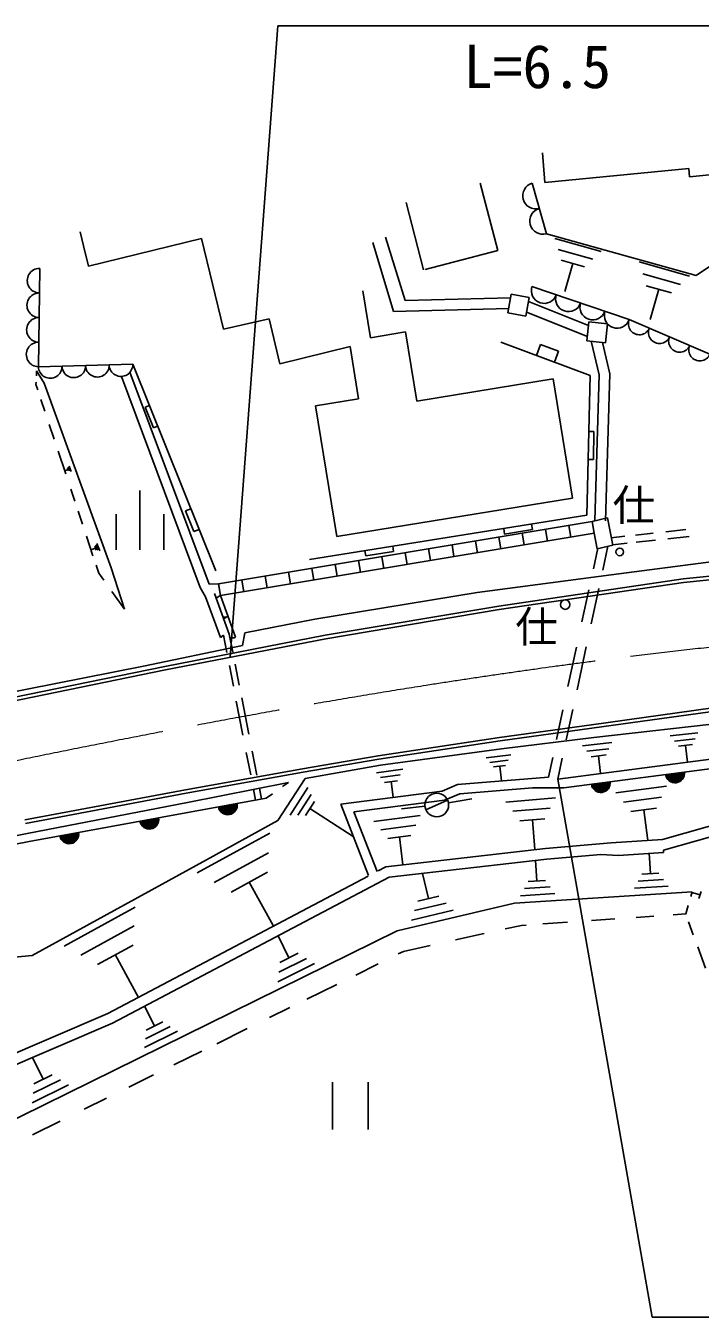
# Model space of a CAD drawing. Units: millimetres, scale not verified. Extents: x 40000 to 680000, y 20000 to 380000.
# Drawn here: x 175204 to 203660, y 264319 to 318817 of the extents above; entities that cross this region are included whole.
import ezdxf
from ezdxf.enums import TextEntityAlignment as Align

# ---------------------------------------------------------------- set-up
doc = ezdxf.new("R2010")
doc.units = ezdxf.units.MM
doc.header["$LTSCALE"] = 1000
doc.linetypes.add('CHAIN', pattern=[18.5, 12, -1.5, 3.5, -1.5])
for name, color, linetype, lineweight in [('M-BGD', 7, 'Continuous', 25), ('M-BMK', 2, 'CHAIN', 13), ('M-STR-STR3', 7, 'Continuous', 25)]:
    doc.layers.add(name, color=color, linetype=linetype, lineweight=lineweight)
doc.styles.add('ＭＳ ゴシック', font='')
doc.styles.get('ＭＳ ゴシック').set_extended_font_data('MS Gothic')

msp = doc.modelspace()

# ---------------------------------------------------------------- linework, layer by layer
at = {"layer": 'M-BGD'}
for p, q in [((197110, 312203), (197007, 313453)), ((197110, 312203), (203178, 312793)), ((203213, 312445), (203178, 312793)), ((206452, 312770), (203213, 312445)), ((194382, 312179), (195125, 309335)), ((196575, 312177), (197170, 310045)), ((191249, 311361), (191991, 308517)), ((177641, 309533), (177495, 310130)), ((182622, 309840), (177851, 308679)), ((183545, 306009), (182622, 309840)), ((190725, 306765), (189843, 309674)), ((191215, 307228), (190385, 309904)), ((203487, 308284), (197170, 310045)), ((197525, 309841), (199485, 309291)), ((206180, 310081), (203487, 308284)), ((177851, 308679), (177641, 309533)), ((192059, 308535), (195125, 309335)), ((197665, 309381), (199135, 308971)), ((175790, 308581), (175736, 304428)), ((197795, 308921), (198775, 308641)), ((197955, 307601), (198285, 308781)), ((201085, 308851), (203215, 308251)), ((201235, 308351), (202835, 307901)), ((189425, 307630), (189749, 305655)), ((195549, 306701), (195686, 307490)), ((195686, 307490), (196447, 307358)), ((196563, 307820), (200670, 306426)), ((201375, 307851), (202445, 307551)), ((201555, 306421), (201915, 307701)), ((195582, 306890), (190725, 306765)), ((195660, 307342), (191215, 307228)), ((196447, 307358), (196310, 306570)), ((198951, 306177), (196416, 307183)), ((185470, 306452), (183545, 306009)), ((185926, 304558), (185470, 306452)), ((196310, 306570), (195549, 306701)), ((198903, 305712), (196338, 306730)), ((198883, 305524), (198966, 306319)), ((198966, 306319), (199748, 306238)), ((200670, 306426), (204067, 304955)), ((191226, 305897), (189749, 305655)), ((191226, 305897), (191704, 302976)), ((199748, 306238), (199666, 305442)), ((188886, 305282), (185926, 304558)), ((188886, 305282), (189248, 303071)), ((199016, 304055), (195243, 305473)), ((196928, 305374), (196752, 304906)), ((196928, 305374), (197683, 305091)), ((199666, 305442), (198883, 305524)), ((199393, 304087), (199067, 305504)), ((199844, 304131), (199540, 305455)), ((197683, 305091), (197507, 304623)), ((175649, 304046), (175661, 304261)), ((175661, 304261), (175977, 303738)), ((175736, 304428), (179716, 304532)), ((179597, 304195), (182936, 295258)), ((179716, 304532), (183218, 295823)), ((199661, 297921), (199844, 304131)), ((175630, 303685), (175635, 303772)), ((175706, 303457), (175630, 303685)), ((175977, 303738), (178801, 295938)), ((179235, 304021), (182562, 295118)), ((197457, 303918), (191704, 302976)), ((198273, 298889), (197457, 303918)), ((198884, 298159), (199016, 304055)), ((199211, 297934), (199393, 304087)), ((176004, 302561), (175844, 303042)), ((189248, 303071), (187429, 302773)), ((180245, 302721), (180416, 302790)), ((180595, 301850), (180245, 302721)), ((188328, 297259), (187429, 302773)), ((176398, 301377), (176191, 301999)), ((180595, 301850), (180766, 301919)), ((199180, 301692), (198963, 301697)), ((199180, 301692), (199154, 300513)), ((176886, 299912), (176569, 300864)), ((199154, 300513), (198937, 300518)), ((176844, 300043), (176985, 300096)), ((176960, 300151), (177001, 300037)), ((176993, 300199), (177058, 300031)), ((177030, 300238), (177111, 300011)), ((177269, 298762), (177101, 299267)), ((180021, 299206), (180021, 296706)), ((198273, 298889), (188328, 297259)), ((177596, 297781), (177411, 298335)), ((179021, 298206), (179021, 296706)), ((181021, 296706), (181021, 298206)), ((181941, 298345), (182167, 298436)), ((182291, 297474), (181941, 298345)), ((187171, 296292), (198884, 298159)), ((182291, 297474), (182518, 297565)), ((183330, 295262), (199104, 297895)), ((195407, 297368), (195370, 297599)), ((196579, 297555), (196542, 297786)), ((197214, 297073), (197132, 297566)), ((198200, 297238), (198118, 297731)), ((199104, 297895), (199748, 298057)), ((199186, 297402), (199104, 297895)), ((199748, 298057), (199970, 296905)), ((178037, 296456), (177761, 297284)), ((183412, 294769), (199186, 297402)), ((194257, 296579), (194175, 297073)), ((195243, 296744), (195160, 297237)), ((196579, 297555), (195407, 297368)), ((196229, 296909), (196146, 297402)), ((199316, 296746), (199186, 297402)), ((200480, 297276), (199910, 297214)), ((201674, 297406), (200932, 297325)), ((201776, 297116), (200959, 297027)), ((203062, 297557), (202205, 297464)), ((203201, 297271), (202294, 297172)), ((177954, 296703), (178141, 296777)), ((178117, 296854), (178169, 296691)), ((178164, 296919), (178249, 296684)), ((178206, 296972), (178324, 296663)), ((189549, 296444), (189514, 296665)), ((190721, 296631), (189549, 296444)), ((190721, 296631), (190685, 296852)), ((191299, 296086), (191217, 296579)), ((192285, 296250), (192203, 296743)), ((193271, 296415), (193189, 296908)), ((199153, 295905), (199341, 296775)), ((199970, 296905), (199316, 296746)), ((199548, 295839), (199767, 296855)), ((200580, 296985), (199967, 296919)), ((178282, 295719), (178169, 296059)), ((178801, 295938), (179366, 294202)), ((188342, 295592), (188259, 296085)), ((189328, 295757), (189245, 296250)), ((190313, 295921), (190231, 296414)), ((199898, 295645), (204226, 296209)), ((202936, 295473), (208569, 296044)), ((178496, 295419), (178282, 295719)), ((184398, 294934), (184316, 295427)), ((185384, 295098), (185302, 295591)), ((186370, 295263), (186288, 295756)), ((187356, 295427), (187274, 295921)), ((194253, 294904), (199898, 295645)), ((195159, 294328), (202936, 295473)), ((202954, 295324), (208579, 295894)), ((179366, 294202), (178837, 294942)), ((182785, 294722), (182562, 295118)), ((183330, 295262), (182936, 295258)), ((183161, 294860), (183791, 293146)), ((183412, 294769), (183330, 295262)), ((187397, 293779), (194253, 294904)), ((195183, 294180), (202954, 295324)), ((198671, 293667), (198961, 295013)), ((199062, 293583), (199383, 295071)), ((182785, 294722), (183415, 293008)), ((183412, 294769), (184046, 293010)), ((187835, 293100), (195159, 294328)), ((184440, 293202), (187397, 293779)), ((187862, 292953), (195183, 294180)), ((184345, 292659), (184440, 293202)), ((180171, 291797), (184345, 292659)), ((181072, 291785), (187835, 293100)), ((181101, 291638), (187862, 292953)), ((183545, 293098), (183415, 293008)), ((183545, 293098), (183688, 292368)), ((183791, 293146), (183940, 292379)), ((198083, 290937), (198439, 292588)), ((198463, 290799), (198853, 292611)), ((171851, 289892), (181072, 291785)), ((171882, 289745), (181101, 291638)), ((173921, 290564), (180171, 291797)), ((183795, 291820), (183965, 290947)), ((184037, 291880), (184212, 290985)), ((184087, 290317), (184367, 288883)), ((184316, 290450), (184614, 288921)), ((197600, 288695), (197870, 289945)), ((198006, 288680), (198283, 289964)), ((205108, 290159), (199068, 289320)), ((205127, 290010), (199089, 289172)), ((199180, 288786), (205229, 289468)), ((199068, 289320), (195195, 288788)), ((199089, 289172), (195216, 288639)), ((202399, 288847), (203568, 288982)), ((195195, 288788), (190073, 288011)), ((195216, 288639), (190097, 287863)), ((190165, 287617), (195277, 288308)), ((195277, 288308), (199180, 288786)), ((198701, 288431), (199932, 288572)), ((198880, 288205), (199810, 288309)), ((202575, 288630), (203451, 288732)), ((202750, 288413), (203334, 288481)), ((203119, 287746), (203042, 288447)), ((184509, 288153), (184692, 287212)), ((184753, 288209), (184952, 287189)), ((190073, 288011), (186878, 287464)), ((190097, 287863), (186904, 287316)), ((194627, 287921), (195666, 288052)), ((194790, 287731), (195559, 287828)), ((197259, 287108), (197439, 287943)), ((197651, 287030), (197842, 287917)), ((204114, 287873), (197651, 287030)), ((199064, 287970), (199689, 288045)), ((199458, 287270), (199374, 288012)), ((186878, 287464), (181946, 286580)), ((186904, 287316), (181973, 286432)), ((186998, 287057), (190165, 287617)), ((190003, 287293), (191109, 287444)), ((190170, 287094), (190998, 287206)), ((194944, 287538), (195452, 287604)), ((195275, 286952), (195200, 287577)), ((197904, 286660), (204166, 287476)), ((186284, 286886), (182020, 286045)), ((185841, 285276), (186998, 287057)), ((186038, 286712), (186284, 286886)), ((186356, 285505), (187102, 286668)), ((190341, 286886), (190890, 286960)), ((190703, 286260), (190620, 286925)), ((193423, 286798), (192769, 286520)), ((197259, 287108), (193423, 286798)), ((196583, 286652), (197904, 286660)), ((200099, 286441), (202244, 286723)), ((181946, 286580), (175155, 285303)), ((181973, 286432), (175184, 285156)), ((182104, 285628), (185345, 286221)), ((184812, 286596), (184901, 286140)), ((185058, 286644), (185147, 286185)), ((185345, 286221), (185608, 286408)), ((186687, 285502), (187243, 286380)), ((192769, 286520), (188494, 285971)), ((192875, 286131), (189052, 285639)), ((192090, 285728), (193001, 286141)), ((193519, 286404), (192875, 286131)), ((193038, 286021), (194023, 286196)), ((196583, 286652), (193519, 286404)), ((195461, 286059), (197558, 286231)), ((200419, 286048), (202034, 286265)), ((182020, 286045), (175266, 284732)), ((175344, 284392), (182104, 285628)), ((187009, 285494), (187380, 286080)), ((189023, 284607), (187194, 285787)), ((188494, 285971), (189659, 282963)), ((189052, 285639), (190025, 283126)), ((192049, 285880), (191055, 285771)), ((195760, 285668), (197327, 285797)), ((200740, 285656), (201820, 285794)), ((201447, 284439), (201280, 285725)), ((205963, 285586), (202073, 284485)), ((182823, 283620), (185841, 285276)), ((189890, 285243), (191851, 285496)), ((190186, 284883), (191656, 285078)), ((196049, 285272), (197100, 285353)), ((196680, 284053), (196579, 285315)), ((206050, 285143), (202113, 284029)), ((175266, 284732), (167316, 283171)), ((182434, 283065), (185495, 284741)), ((190481, 284523), (191457, 284647)), ((191119, 283407), (190967, 284590)), ((202073, 284485), (199902, 284331)), ((167409, 282853), (175344, 284392)), ((197140, 284103), (190401, 283325)), ((199902, 284331), (197140, 284103)), ((202106, 283936), (200210, 283801)), ((202113, 284029), (202106, 283936)), ((175466, 279587), (182823, 283620)), ((183153, 282667), (185451, 283919)), ((197185, 283655), (190537, 282887)), ((196712, 283596), (196764, 282730)), ((199475, 283844), (197185, 283655)), ((200210, 283801), (199475, 283844)), ((201507, 283895), (201564, 283043)), ((189655, 282931), (178671, 277138)), ((190537, 282887), (178865, 276731)), ((183867, 282255), (185397, 283093)), ((190401, 283325), (190077, 283153)), ((191943, 283045), (192190, 281993)), ((201919, 283061), (201205, 283011)), ((185640, 280842), (184630, 282679)), ((197328, 282481), (196242, 282405)), ((197128, 282752), (196405, 282699)), ((202310, 282513), (200892, 282419)), ((202119, 282789), (201051, 282722)), ((190867, 280629), (195821, 281790)), ((192939, 281795), (191611, 281477)), ((192628, 282093), (191747, 281880)), ((195821, 281790), (203317, 282274)), ((197532, 282200), (196083, 282102)), ((203317, 282274), (203260, 282072)), ((203311, 282243), (203656, 282136)), ((203702, 282278), (203611, 281995)), ((176827, 279981), (179824, 281628)), ((193241, 281493), (191475, 281075)), ((200964, 281193), (201711, 281245)), ((202523, 281302), (203053, 281339)), ((203151, 281687), (203053, 281339)), ((203053, 281339), (203059, 281322)), ((177529, 279597), (179781, 280828)), ((195428, 280701), (196126, 280855)), ((196126, 280855), (196312, 280868)), ((197027, 280918), (198058, 280990)), ((199074, 281061), (200064, 281130)), ((203174, 281004), (203371, 280461)), ((173806, 272211), (190867, 280629)), ((185847, 280409), (186309, 279488)), ((193337, 280240), (194548, 280507)), ((173877, 279427), (175466, 279587)), ((178234, 279204), (179729, 280025)), ((179964, 277814), (178979, 279619)), ((186697, 279674), (185917, 279287)), ((190918, 279646), (191139, 279756)), ((191139, 279756), (192266, 280004)), ((203559, 279942), (203884, 279044)), ((187388, 279241), (185837, 278471)), ((187047, 279460), (185880, 278886)), ((189124, 278759), (190067, 279226)), ((187065, 277741), (188323, 278363)), ((180218, 277447), (180630, 276612)), ((178671, 277138), (173160, 274776)), ((185490, 276963), (186338, 277382)), ((178865, 276731), (173324, 274356)), ((181611, 276388), (180211, 275697)), ((181300, 276587), (180252, 276067)), ((180981, 276783), (180283, 276433)), ((183261, 275861), (184544, 276495)), ((175479, 275284), (175932, 274358)), ((181444, 274962), (182631, 275549)), ((176665, 274340), (175507, 273770)), ((176319, 274545), (175544, 274171)), ((179553, 274027), (180597, 274543)), ((188148, 272238), (188148, 274238)), ((189648, 274238), (189648, 272238)), ((177006, 274121), (175474, 273359)), ((177662, 273092), (178610, 273561)), ((175484, 272015), (176647, 272590))]:
    msp.add_line(p, q, dxfattribs=at)
for centre, radius in [((200266, 296615), 160), ((197965, 294390), 200), ((192546, 285934), 500)]:
    msp.add_circle(centre, radius, dxfattribs=at)
for centre, radius, start, end in [((196724, 311644), 553, 105.5959, 285.5959), ((197022, 310578), 553, 105.5959, 285.5959), ((175783, 308062), 519, 89.2574, 269.2574), ((175770, 307024), 519, 89.2574, 269.2574), ((197077, 307646), 542, 161.2449, 341.2449), ((198103, 307297), 542, 161.2449, 341.2449), ((199130, 306948), 542, 161.2449, 341.2449), ((175756, 305986), 519, 89.2574, 269.2574), ((200157, 306600), 542, 161.2449, 341.2449), ((201095, 306242), 463, 156.5916, 336.5916), ((201944, 305874), 463, 156.5916, 336.5916), ((175743, 304947), 519, 89.2574, 269.2574), ((202793, 305506), 463, 156.5916, 336.5916), ((203643, 305139), 463, 156.5916, 336.5916), ((176234, 304441), 498, 181.489, 1.489), ((177228, 304467), 498, 181.489, 1.489), ((178223, 304493), 498, 181.489, 1.489), ((179218, 304519), 498, 181.489, 1.489), ((183571, 294329), 467, 109.8102, 135.7739), ((183571, 294329), 467, 264.5942, 289.8102), ((183888, 293450), 467, 109.8102, 134.9476), ((183888, 293450), 467, 261.8995, 289.8102), ((202600, 287272), 400, 187.4293, 7.4293), ((202600, 287272), 400, 187.4293, 7.4293), ((202600, 287272), 350, 187.4293, 7.4293), ((202600, 287272), 300, 187.4293, 7.4293), ((202600, 287272), 250, 187.4293, 7.4293), ((202600, 287272), 200, 187.4293, 7.4293), ((202600, 287272), 150, 187.4293, 7.4293), ((202600, 287272), 100, 187.4293, 7.4293), ((202600, 287272), 50, 187.4293, 7.4293), ((199469, 286864), 400, 187.4293, 7.4293), ((199469, 286864), 400, 187.4293, 7.4293), ((199469, 286864), 350, 187.4293, 7.4293), ((199469, 286864), 300, 187.4293, 7.4293), ((199469, 286864), 250, 187.4293, 7.4293), ((199469, 286864), 200, 187.4293, 7.4293), ((199469, 286864), 150, 187.4293, 7.4293), ((199469, 286864), 100, 187.4293, 7.4293), ((199469, 286864), 50, 187.4293, 7.4293), ((183725, 285925), 400, 190.3776, 10.3776), ((183725, 285925), 400, 190.3776, 10.3776), ((183725, 285925), 350, 190.3776, 10.3776), ((183725, 285925), 300, 190.3776, 10.3776), ((183725, 285925), 250, 190.3776, 10.3776), ((183725, 285925), 200, 190.3776, 10.3776), ((183725, 285925), 150, 190.3776, 10.3776), ((183725, 285925), 100, 190.3776, 10.3776), ((183725, 285925), 50, 190.3776, 10.3776), ((180414, 285319), 400, 190.3601, 10.36), ((180414, 285319), 400, 190.3601, 10.36), ((180414, 285319), 350, 190.3601, 10.36), ((180414, 285319), 300, 190.3601, 10.36), ((180414, 285319), 250, 190.3601, 10.36), ((180414, 285319), 200, 190.3601, 10.36), ((180414, 285319), 150, 190.3601, 10.36), ((180414, 285319), 100, 190.3601, 10.36), ((180414, 285319), 50, 190.3601, 10.36), ((177034, 284701), 400, 190.3601, 10.36), ((177034, 284701), 400, 190.3601, 10.36), ((177034, 284701), 350, 190.3601, 10.36), ((177034, 284701), 300, 190.3601, 10.36), ((177034, 284701), 250, 190.3601, 10.36), ((177034, 284701), 200, 190.3601, 10.36), ((177034, 284701), 150, 190.3601, 10.36), ((177034, 284701), 100, 190.3601, 10.36), ((177034, 284701), 50, 190.3601, 10.36)]:
    msp.add_arc(centre, radius, start, end, dxfattribs=at)
at = {"layer": 'M-BMK'}
msp.add_open_spline([(169221, 286648), (171737, 287178), (174253, 287708), (176773, 288216), (179317, 288730), (181866, 289222), (184420, 289687), (186973, 290152), (189532, 290591), (192096, 290993), (192909, 291121), (193722, 291245), (194535, 291365), (195349, 291486), (196163, 291603), (196977, 291716), (197792, 291829), (198607, 291939), (199422, 292044), (204478, 292699), (209557, 293202), (214646, 293502), (220373, 293839), (226112, 293919), (231852, 293999)], degree=3, knots=[0, 0, 0, 0, 1, 1, 1, 2, 2, 2, 3, 3, 3, 4, 4, 4, 5, 5, 5, 6, 6, 6, 7, 7, 7, 8, 8, 8, 8], dxfattribs=at)
at = {"layer": 'M-STR-STR3'}
for p, q in [((183830, 292168), (185836, 318817)), ((185836, 318817), (207753, 318817)), ((197651, 287030), (201634, 264319)), ((201634, 264319), (223550, 264319))]:
    msp.add_line(p, q, dxfattribs=at)

# ---------------------------------------------------------------- texts
at = {"layer": 'M-BGD', "style": 'ＭＳ ゴシック'}
for p in [(199961, 297531), (195857, 292401)]:
    msp.add_text('仕', height=1320, dxfattribs=at).set_placement(p, align=Align.BOTTOM_LEFT)
at = {"layer": 'M-STR-STR3', "style": 'ＭＳ ゴシック'}
msp.add_text('L=6.5', height=1833, dxfattribs=at).set_placement((193669, 315637), align=Align.BOTTOM_LEFT)

doc.saveas('drawing.dxf')
